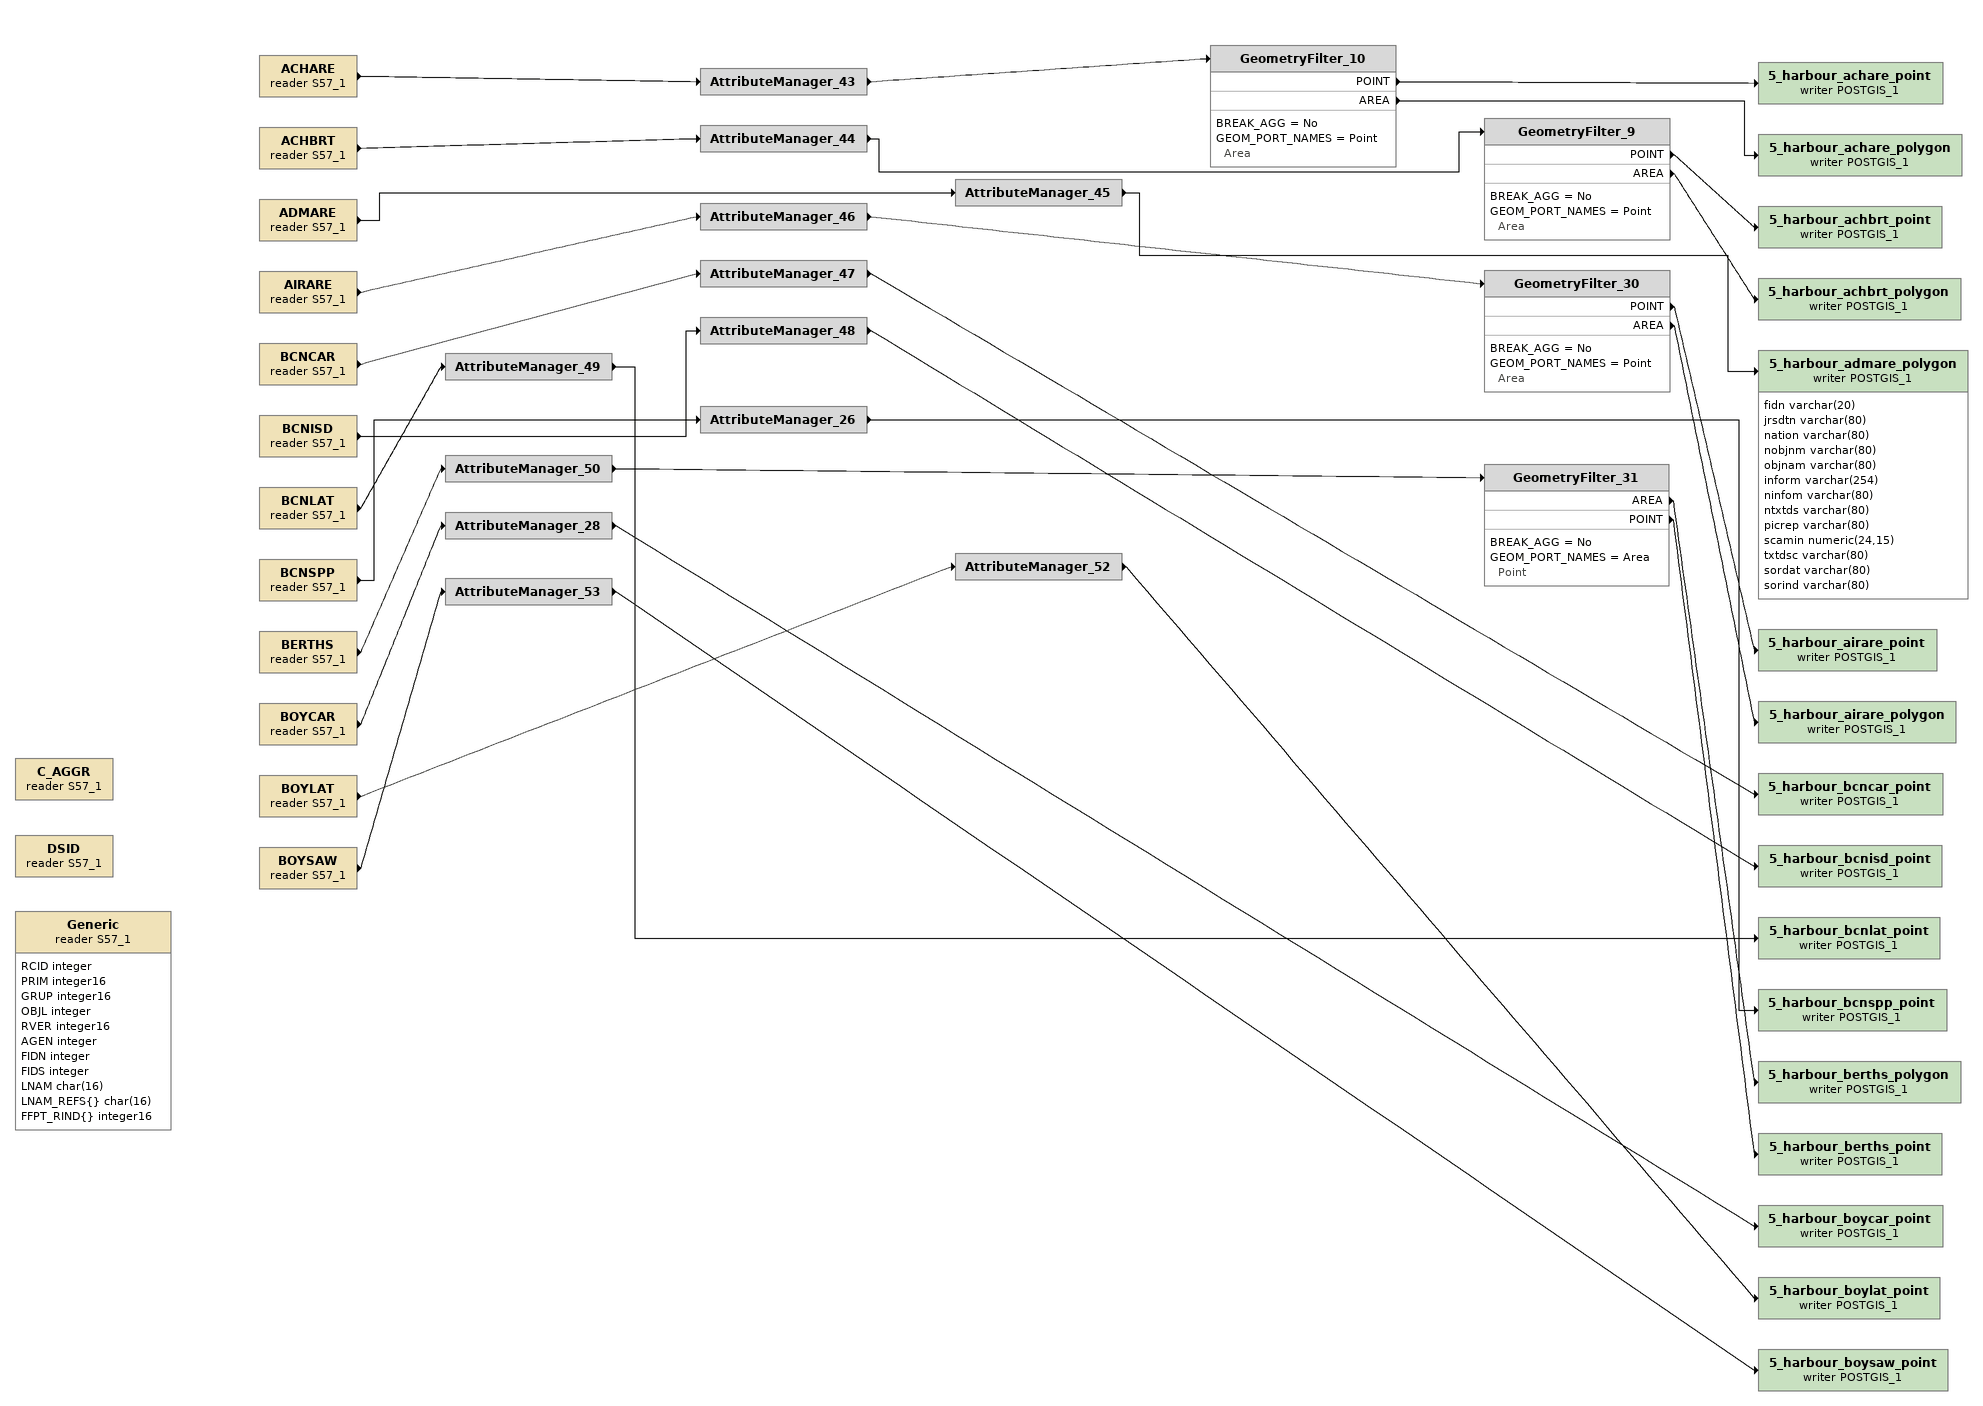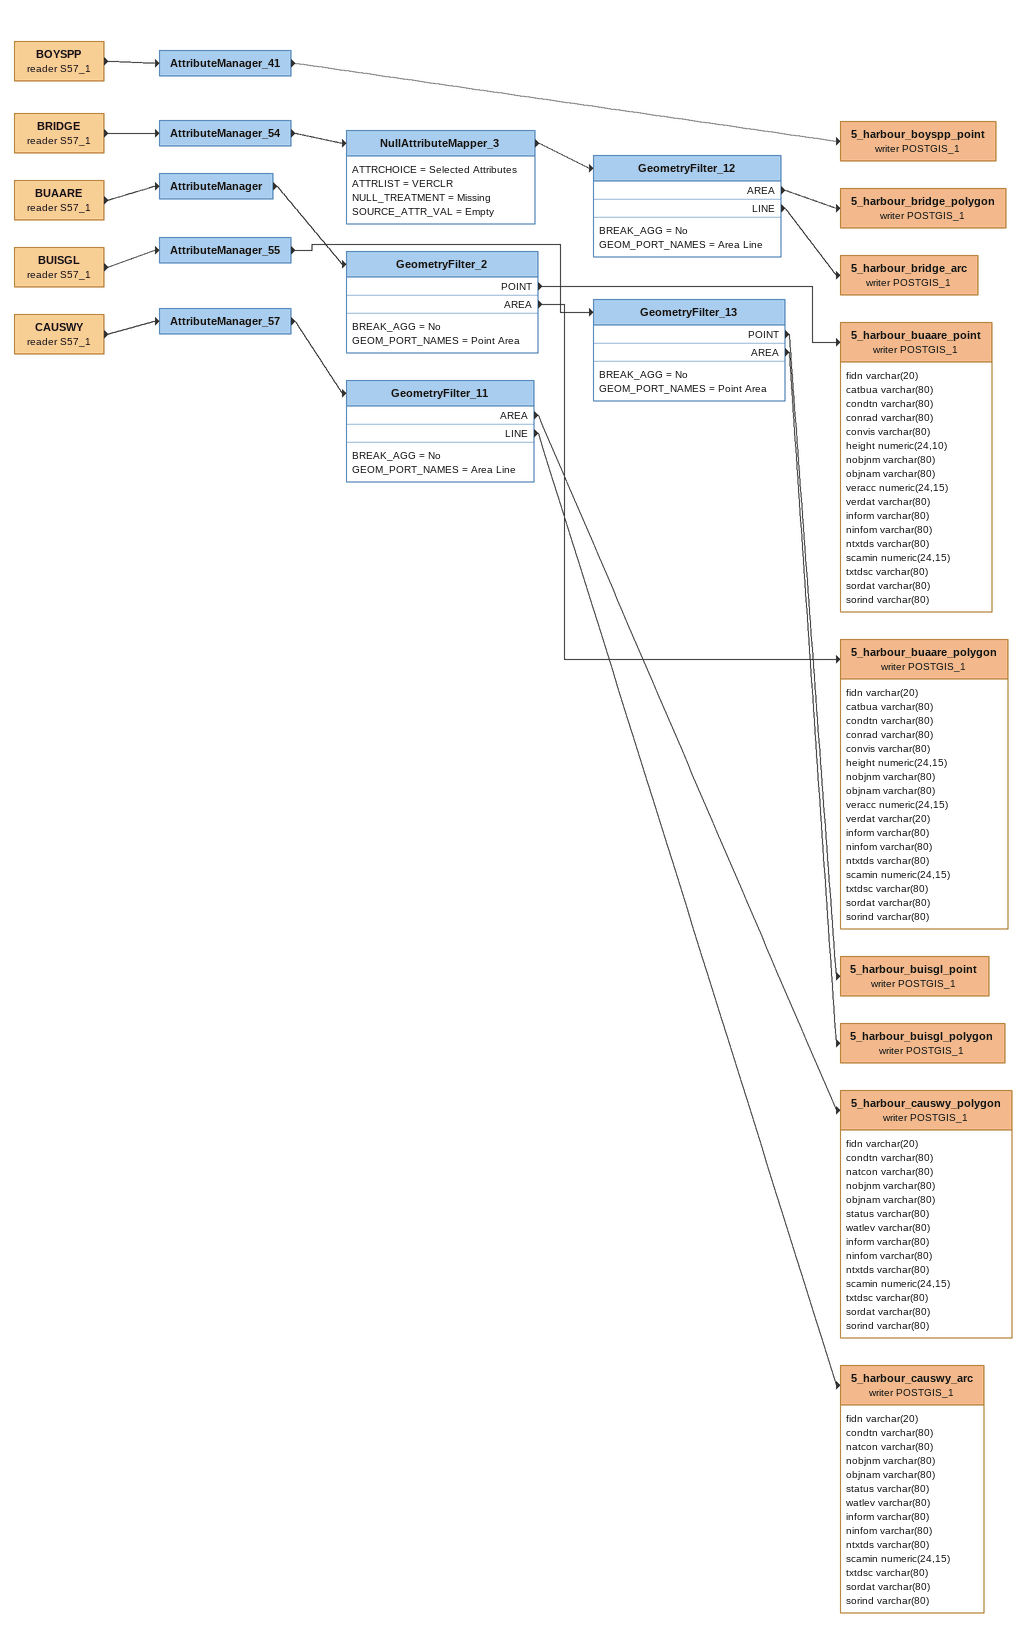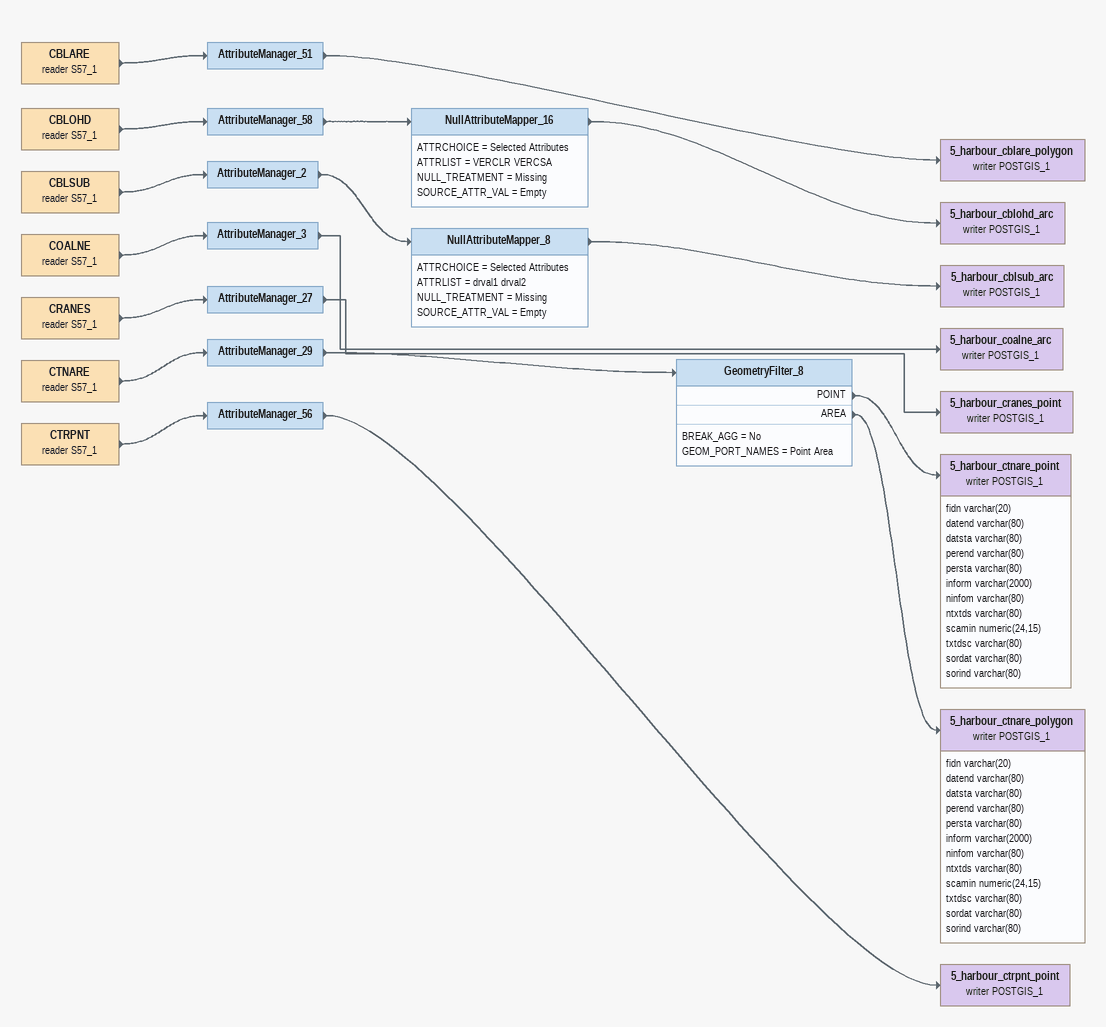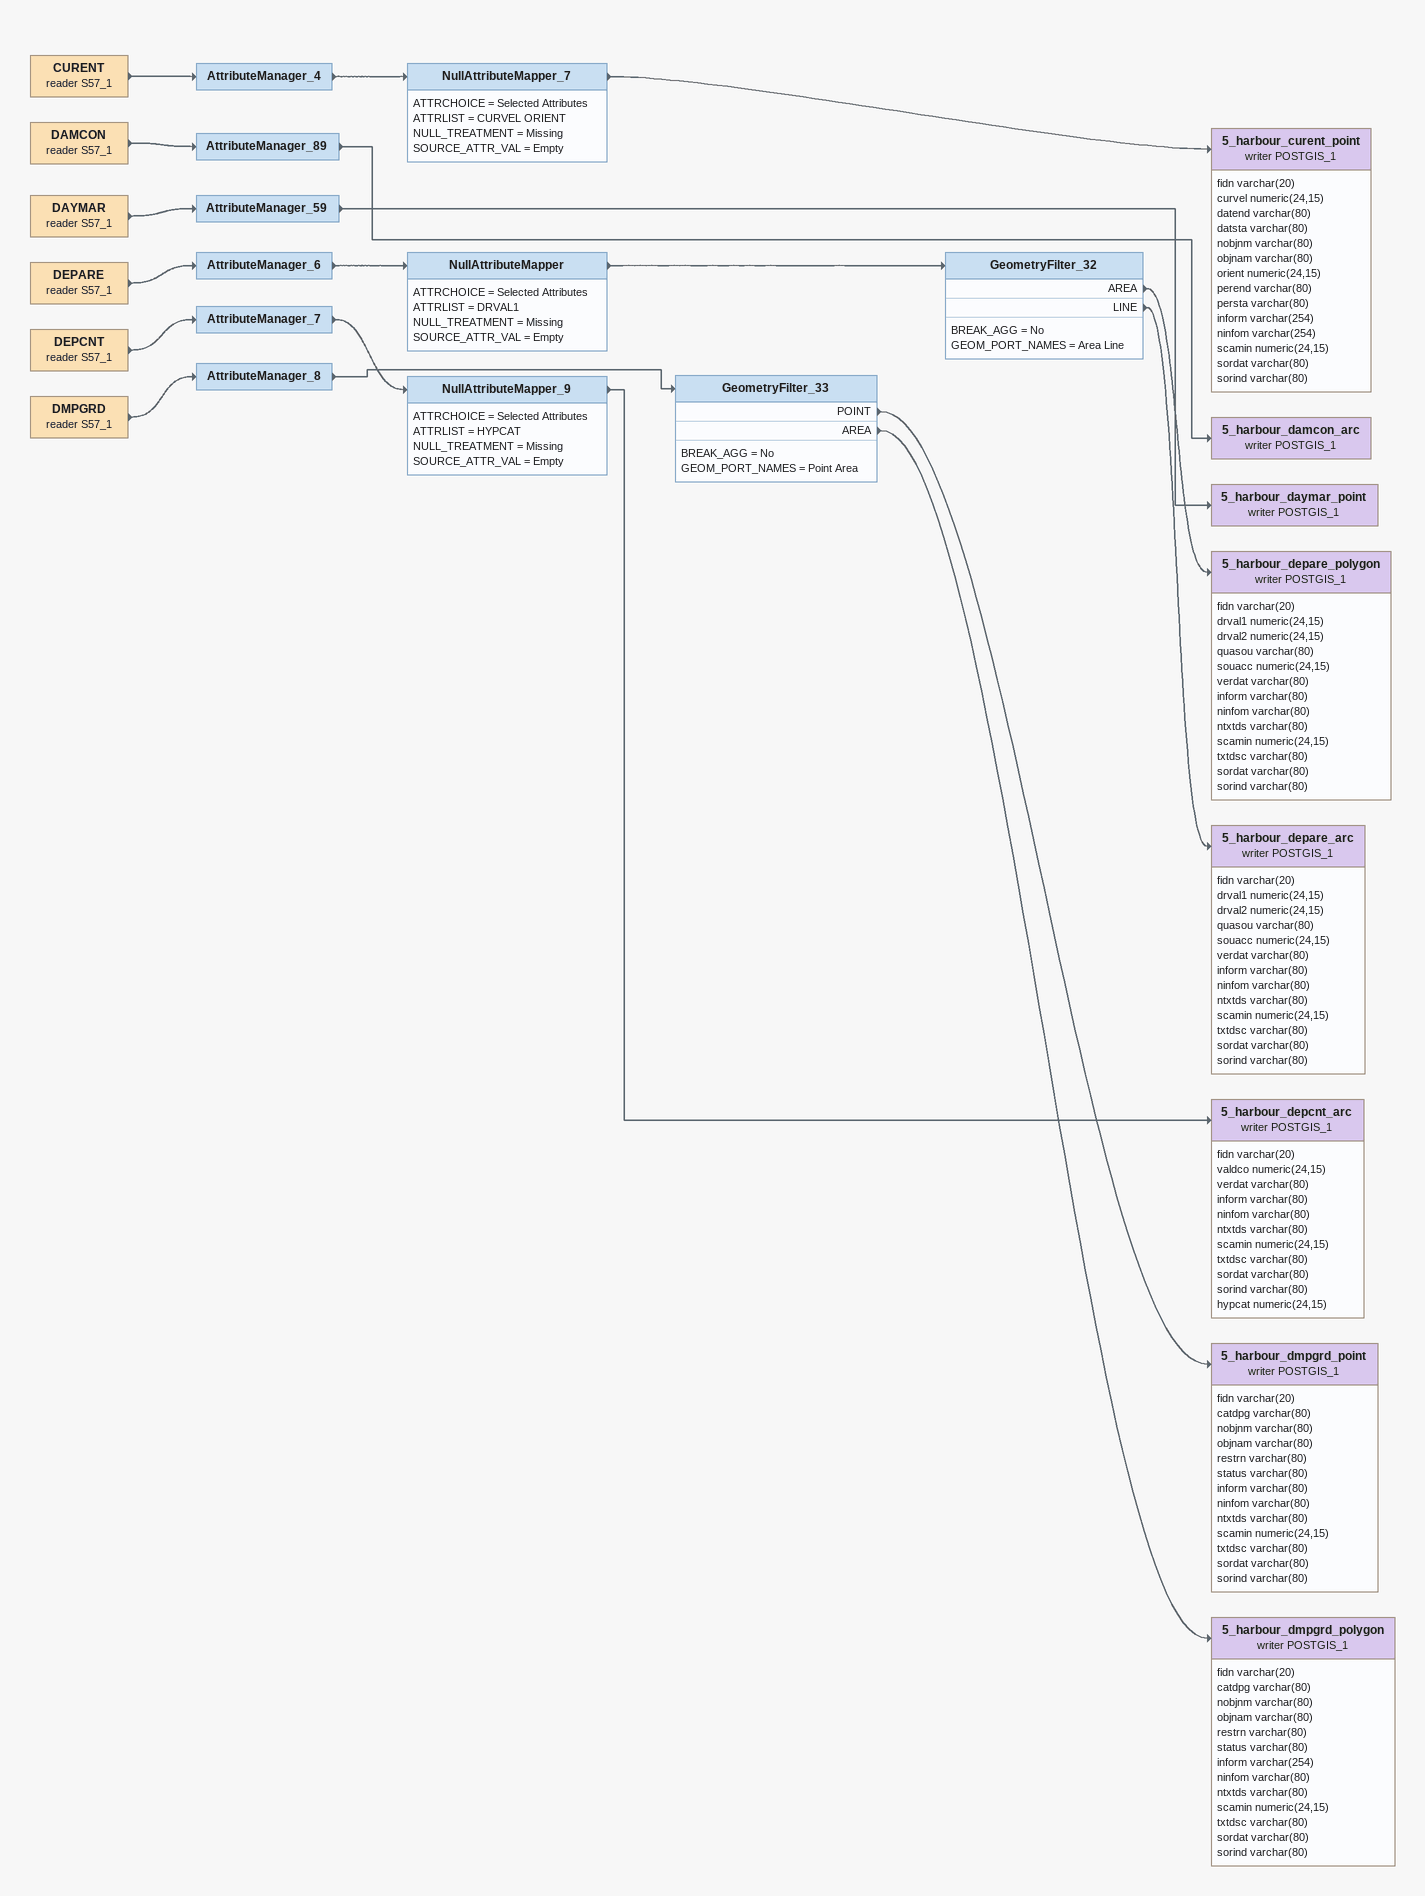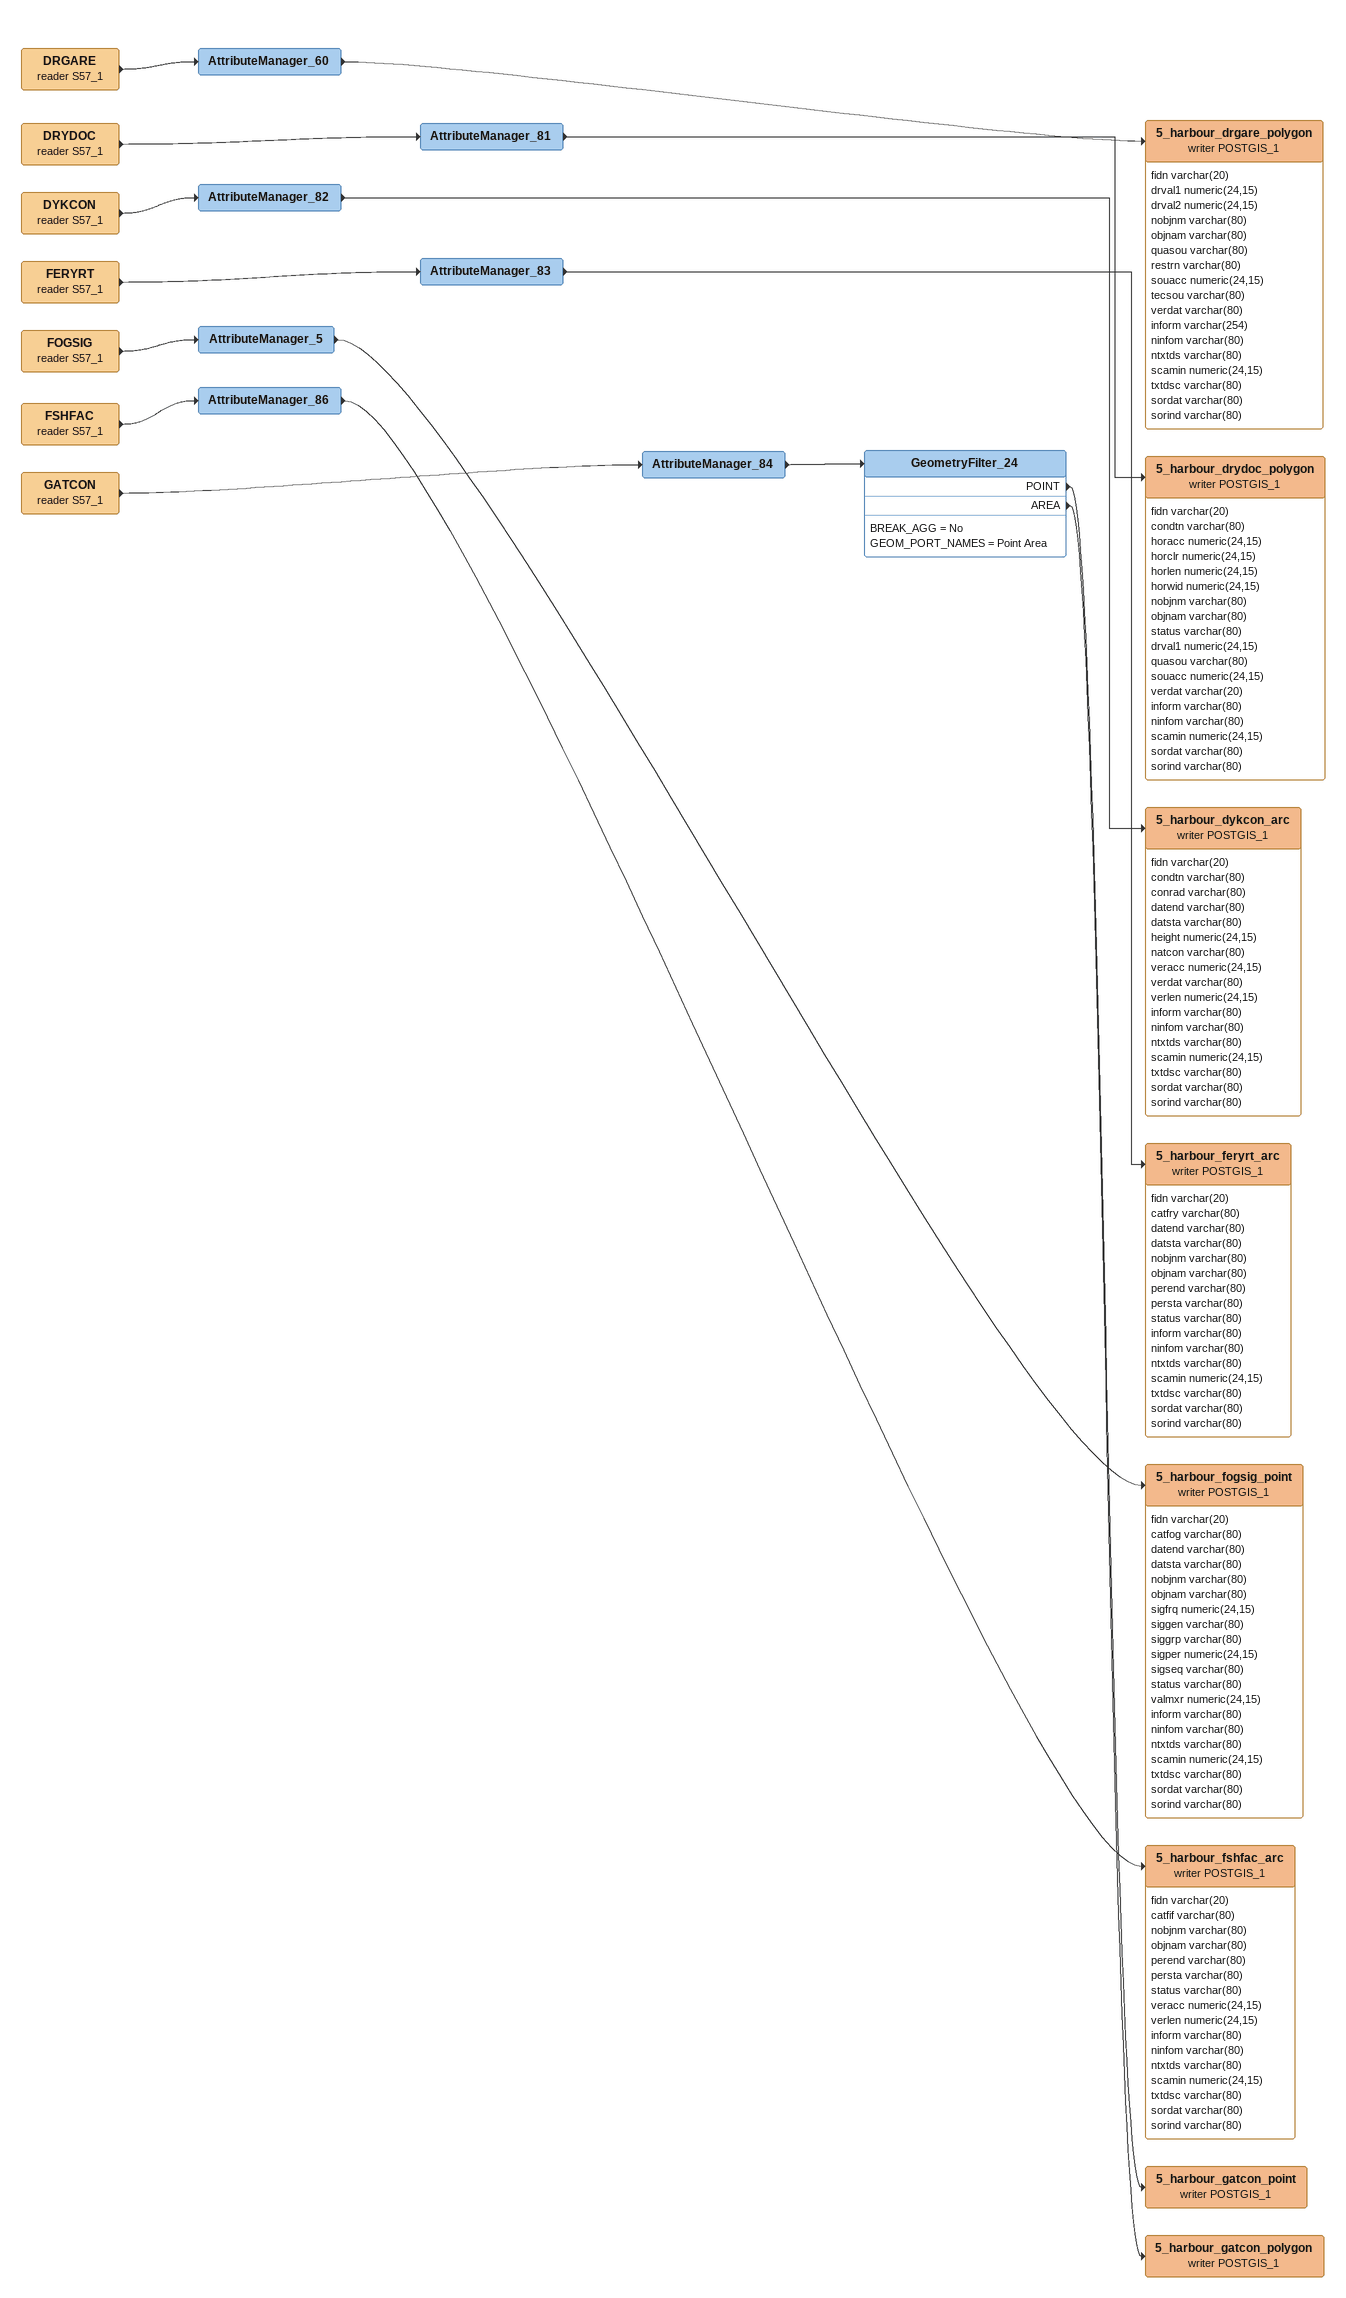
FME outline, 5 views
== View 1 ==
DSID (reader S57_1)
C_AGGR (reader S57_1)
Generic (reader S57_1)
    attributes: RCID integer, PRIM integer16, GRUP integer16, OBJL integer, RVER integer16, AGEN integer, FIDN integer, FIDS integer, LNAM char(16), LNAM_REFS{} char(16), FFPT_RIND{} integer16
ACHARE (reader S57_1)
    -> AttributeManager_43
AttributeManager_43
    -> GeometryFilter_10
GeometryFilter_10
    BREAK_AGG = No
    GEOM_PORT_NAMES = Point Area
    POINT -> 5_harbour_achare_point (writer POSTGIS_1)
    AREA -> 5_harbour_achare_polygon (writer POSTGIS_1)
5_harbour_achare_point (writer POSTGIS_1)
5_harbour_achare_polygon (writer POSTGIS_1)
ACHBRT (reader S57_1)
    -> AttributeManager_44
AttributeManager_44
    -> GeometryFilter_9
GeometryFilter_9
    BREAK_AGG = No
    GEOM_PORT_NAMES = Point Area
    POINT -> 5_harbour_achbrt_point (writer POSTGIS_1)
    AREA -> 5_harbour_achbrt_polygon (writer POSTGIS_1)
5_harbour_achbrt_point (writer POSTGIS_1)
5_harbour_achbrt_polygon (writer POSTGIS_1)
ADMARE (reader S57_1)
    -> AttributeManager_45
AttributeManager_45
    -> 5_harbour_admare_polygon (writer POSTGIS_1)
5_harbour_admare_polygon (writer POSTGIS_1)
    attributes: fidn varchar(20), jrsdtn varchar(80), nation varchar(80), nobjnm varchar(80), objnam varchar(80), inform varchar(254), ninfom varchar(80), ntxtds varchar(80), picrep varchar(80), scamin numeric(24,15), txtdsc varchar(80), sordat varchar(80), sorind varchar(80)
AIRARE (reader S57_1)
    -> AttributeManager_46
AttributeManager_46
    -> GeometryFilter_30
GeometryFilter_30
    BREAK_AGG = No
    GEOM_PORT_NAMES = Point Area
    POINT -> 5_harbour_airare_point (writer POSTGIS_1)
    AREA -> 5_harbour_airare_polygon (writer POSTGIS_1)
5_harbour_airare_point (writer POSTGIS_1)
5_harbour_airare_polygon (writer POSTGIS_1)
BCNCAR (reader S57_1)
    -> AttributeManager_47
AttributeManager_47
    -> 5_harbour_bcncar_point (writer POSTGIS_1)
5_harbour_bcncar_point (writer POSTGIS_1)
BCNISD (reader S57_1)
    -> AttributeManager_48
AttributeManager_48
    -> 5_harbour_bcnisd_point (writer POSTGIS_1)
5_harbour_bcnisd_point (writer POSTGIS_1)
BCNLAT (reader S57_1)
    -> AttributeManager_49
AttributeManager_49
    -> 5_harbour_bcnlat_point (writer POSTGIS_1)
5_harbour_bcnlat_point (writer POSTGIS_1)
BCNSPP (reader S57_1)
    -> AttributeManager_26
AttributeManager_26
    -> 5_harbour_bcnspp_point (writer POSTGIS_1)
5_harbour_bcnspp_point (writer POSTGIS_1)
BERTHS (reader S57_1)
    -> AttributeManager_50
AttributeManager_50
    -> GeometryFilter_31
GeometryFilter_31
    BREAK_AGG = No
    GEOM_PORT_NAMES = Area Point
    AREA -> 5_harbour_berths_polygon (writer POSTGIS_1)
    POINT -> 5_harbour_berths_point (writer POSTGIS_1)
5_harbour_berths_polygon (writer POSTGIS_1)
5_harbour_berths_point (writer POSTGIS_1)
BOYCAR (reader S57_1)
    -> AttributeManager_28
AttributeManager_28
    -> 5_harbour_boycar_point (writer POSTGIS_1)
5_harbour_boycar_point (writer POSTGIS_1)
BOYLAT (reader S57_1)
    -> AttributeManager_52
AttributeManager_52
    -> 5_harbour_boylat_point (writer POSTGIS_1)
5_harbour_boylat_point (writer POSTGIS_1)
BOYSAW (reader S57_1)
    -> AttributeManager_53
AttributeManager_53
    -> 5_harbour_boysaw_point (writer POSTGIS_1)
5_harbour_boysaw_point (writer POSTGIS_1)

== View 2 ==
BOYSPP (reader S57_1)
    -> AttributeManager_41
AttributeManager_41
    -> 5_harbour_boyspp_point (writer POSTGIS_1)
5_harbour_boyspp_point (writer POSTGIS_1)
BRIDGE (reader S57_1)
    -> AttributeManager_54
AttributeManager_54
    -> NullAttributeMapper_3
NullAttributeMapper_3
    ATTRCHOICE = Selected Attributes
    ATTRLIST = VERCLR
    NULL_TREATMENT = Missing
    SOURCE_ATTR_VAL = Empty
    -> GeometryFilter_12
GeometryFilter_12
    BREAK_AGG = No
    GEOM_PORT_NAMES = Area Line
    AREA -> 5_harbour_bridge_polygon (writer POSTGIS_1)
    LINE -> 5_harbour_bridge_arc (writer POSTGIS_1)
5_harbour_bridge_polygon (writer POSTGIS_1)
5_harbour_bridge_arc (writer POSTGIS_1)
BUAARE (reader S57_1)
    -> AttributeManager
AttributeManager
    -> GeometryFilter_2
GeometryFilter_2
    BREAK_AGG = No
    GEOM_PORT_NAMES = Point Area
    POINT -> 5_harbour_buaare_point (writer POSTGIS_1)
    AREA -> 5_harbour_buaare_polygon (writer POSTGIS_1)
5_harbour_buaare_point (writer POSTGIS_1)
    attributes: fidn varchar(20), catbua varchar(80), condtn varchar(80), conrad varchar(80), convis varchar(80), height numeric(24,10), nobjnm varchar(80), objnam varchar(80), veracc numeric(24,15), verdat varchar(80), inform varchar(80), ninfom varchar(80), ntxtds varchar(80), scamin numeric(24,15), txtdsc varchar(80), sordat varchar(80), sorind varchar(80)
5_harbour_buaare_polygon (writer POSTGIS_1)
    attributes: fidn varchar(20), catbua varchar(80), condtn varchar(80), conrad varchar(80), convis varchar(80), height numeric(24,15), nobjnm varchar(80), objnam varchar(80), veracc numeric(24,15), verdat varchar(20), inform varchar(80), ninfom varchar(80), ntxtds varchar(80), scamin numeric(24,15), txtdsc varchar(80), sordat varchar(80), sorind varchar(80)
BUISGL (reader S57_1)
    -> AttributeManager_55
AttributeManager_55
    -> GeometryFilter_13
GeometryFilter_13
    BREAK_AGG = No
    GEOM_PORT_NAMES = Point Area
    POINT -> 5_harbour_buisgl_point (writer POSTGIS_1)
    AREA -> 5_harbour_buisgl_polygon (writer POSTGIS_1)
5_harbour_buisgl_point (writer POSTGIS_1)
5_harbour_buisgl_polygon (writer POSTGIS_1)
CAUSWY (reader S57_1)
    -> AttributeManager_57
AttributeManager_57
    -> GeometryFilter_11
GeometryFilter_11
    BREAK_AGG = No
    GEOM_PORT_NAMES = Area Line
    AREA -> 5_harbour_causwy_polygon (writer POSTGIS_1)
    LINE -> 5_harbour_causwy_arc (writer POSTGIS_1)
5_harbour_causwy_polygon (writer POSTGIS_1)
    attributes: fidn varchar(20), condtn varchar(80), natcon varchar(80), nobjnm varchar(80), objnam varchar(80), status varchar(80), watlev varchar(80), inform varchar(80), ninfom varchar(80), ntxtds varchar(80), scamin numeric(24,15), txtdsc varchar(80), sordat varchar(80), sorind varchar(80)
5_harbour_causwy_arc (writer POSTGIS_1)
    attributes: fidn varchar(20), condtn varchar(80), natcon varchar(80), nobjnm varchar(80), objnam varchar(80), status varchar(80), watlev varchar(80), inform varchar(80), ninfom varchar(80), ntxtds varchar(80), scamin numeric(24,15), txtdsc varchar(80), sordat varchar(80), sorind varchar(80)

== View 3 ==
CBLARE (reader S57_1)
    -> AttributeManager_51
AttributeManager_51
    -> 5_harbour_cblare_polygon (writer POSTGIS_1)
5_harbour_cblare_polygon (writer POSTGIS_1)
CBLOHD (reader S57_1)
    -> AttributeManager_58
AttributeManager_58
    -> NullAttributeMapper_16
NullAttributeMapper_16
    ATTRCHOICE = Selected Attributes
    ATTRLIST = VERCLR VERCSA
    NULL_TREATMENT = Missing
    SOURCE_ATTR_VAL = Empty
    -> 5_harbour_cblohd_arc (writer POSTGIS_1)
5_harbour_cblohd_arc (writer POSTGIS_1)
CBLSUB (reader S57_1)
    -> AttributeManager_2
AttributeManager_2
    -> NullAttributeMapper_8
NullAttributeMapper_8
    ATTRCHOICE = Selected Attributes
    ATTRLIST = drval1 drval2
    NULL_TREATMENT = Missing
    SOURCE_ATTR_VAL = Empty
    -> 5_harbour_cblsub_arc (writer POSTGIS_1)
5_harbour_cblsub_arc (writer POSTGIS_1)
COALNE (reader S57_1)
    -> AttributeManager_3
AttributeManager_3
    -> 5_harbour_coalne_arc (writer POSTGIS_1)
5_harbour_coalne_arc (writer POSTGIS_1)
CRANES (reader S57_1)
    -> AttributeManager_27
AttributeManager_27
    -> 5_harbour_cranes_point (writer POSTGIS_1)
5_harbour_cranes_point (writer POSTGIS_1)
CTNARE (reader S57_1)
    -> AttributeManager_29
AttributeManager_29
    -> GeometryFilter_8
GeometryFilter_8
    BREAK_AGG = No
    GEOM_PORT_NAMES = Point Area
    POINT -> 5_harbour_ctnare_point (writer POSTGIS_1)
    AREA -> 5_harbour_ctnare_polygon (writer POSTGIS_1)
5_harbour_ctnare_point (writer POSTGIS_1)
    attributes: fidn varchar(20), datend varchar(80), datsta varchar(80), perend varchar(80), persta varchar(80), inform varchar(2000), ninfom varchar(80), ntxtds varchar(80), scamin numeric(24,15), txtdsc varchar(80), sordat varchar(80), sorind varchar(80)
5_harbour_ctnare_polygon (writer POSTGIS_1)
    attributes: fidn varchar(20), datend varchar(80), datsta varchar(80), perend varchar(80), persta varchar(80), inform varchar(2000), ninfom varchar(80), ntxtds varchar(80), scamin numeric(24,15), txtdsc varchar(80), sordat varchar(80), sorind varchar(80)
CTRPNT (reader S57_1)
    -> AttributeManager_56
AttributeManager_56
    -> 5_harbour_ctrpnt_point (writer POSTGIS_1)
5_harbour_ctrpnt_point (writer POSTGIS_1)

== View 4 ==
CURENT (reader S57_1)
    -> AttributeManager_4
AttributeManager_4
    -> NullAttributeMapper_7
NullAttributeMapper_7
    ATTRCHOICE = Selected Attributes
    ATTRLIST = CURVEL ORIENT
    NULL_TREATMENT = Missing
    SOURCE_ATTR_VAL = Empty
    -> 5_harbour_curent_point (writer POSTGIS_1)
5_harbour_curent_point (writer POSTGIS_1)
    attributes: fidn varchar(20), curvel numeric(24,15), datend varchar(80), datsta varchar(80), nobjnm varchar(80), objnam varchar(80), orient numeric(24,15), perend varchar(80), persta varchar(80), inform varchar(254), ninfom varchar(254), scamin numeric(24,15), sordat varchar(80), sorind varchar(80)
DAMCON (reader S57_1)
    -> AttributeManager_89
AttributeManager_89
    -> 5_harbour_damcon_arc (writer POSTGIS_1)
5_harbour_damcon_arc (writer POSTGIS_1)
DAYMAR (reader S57_1)
    -> AttributeManager_59
AttributeManager_59
    -> 5_harbour_daymar_point (writer POSTGIS_1)
5_harbour_daymar_point (writer POSTGIS_1)
DEPARE (reader S57_1)
    -> AttributeManager_6
AttributeManager_6
    -> NullAttributeMapper
NullAttributeMapper
    ATTRCHOICE = Selected Attributes
    ATTRLIST = DRVAL1
    NULL_TREATMENT = Missing
    SOURCE_ATTR_VAL = Empty
    -> GeometryFilter_32
GeometryFilter_32
    BREAK_AGG = No
    GEOM_PORT_NAMES = Area Line
    AREA -> 5_harbour_depare_polygon (writer POSTGIS_1)
    LINE -> 5_harbour_depare_arc (writer POSTGIS_1)
5_harbour_depare_polygon (writer POSTGIS_1)
    attributes: fidn varchar(20), drval1 numeric(24,15), drval2 numeric(24,15), quasou varchar(80), souacc numeric(24,15), verdat varchar(80), inform varchar(80), ninfom varchar(80), ntxtds varchar(80), scamin numeric(24,15), txtdsc varchar(80), sordat varchar(80), sorind varchar(80)
5_harbour_depare_arc (writer POSTGIS_1)
    attributes: fidn varchar(20), drval1 numeric(24,15), drval2 numeric(24,15), quasou varchar(80), souacc numeric(24,15), verdat varchar(80), inform varchar(80), ninfom varchar(80), ntxtds varchar(80), scamin numeric(24,15), txtdsc varchar(80), sordat varchar(80), sorind varchar(80)
DEPCNT (reader S57_1)
    -> AttributeManager_7
AttributeManager_7
    -> NullAttributeMapper_9
NullAttributeMapper_9
    ATTRCHOICE = Selected Attributes
    ATTRLIST = HYPCAT
    NULL_TREATMENT = Missing
    SOURCE_ATTR_VAL = Empty
    -> 5_harbour_depcnt_arc (writer POSTGIS_1)
5_harbour_depcnt_arc (writer POSTGIS_1)
    attributes: fidn varchar(20), valdco numeric(24,15), verdat varchar(80), inform varchar(80), ninfom varchar(80), ntxtds varchar(80), scamin numeric(24,15), txtdsc varchar(80), sordat varchar(80), sorind varchar(80), hypcat numeric(24,15)
DMPGRD (reader S57_1)
    -> AttributeManager_8
AttributeManager_8
    -> GeometryFilter_33
GeometryFilter_33
    BREAK_AGG = No
    GEOM_PORT_NAMES = Point Area
    POINT -> 5_harbour_dmpgrd_point (writer POSTGIS_1)
    AREA -> 5_harbour_dmpgrd_polygon (writer POSTGIS_1)
5_harbour_dmpgrd_point (writer POSTGIS_1)
    attributes: fidn varchar(20), catdpg varchar(80), nobjnm varchar(80), objnam varchar(80), restrn varchar(80), status varchar(80), inform varchar(80), ninfom varchar(80), ntxtds varchar(80), scamin numeric(24,15), txtdsc varchar(80), sordat varchar(80), sorind varchar(80)
5_harbour_dmpgrd_polygon (writer POSTGIS_1)
    attributes: fidn varchar(20), catdpg varchar(80), nobjnm varchar(80), objnam varchar(80), restrn varchar(80), status varchar(80), inform varchar(254), ninfom varchar(80), ntxtds varchar(80), scamin numeric(24,15), txtdsc varchar(80), sordat varchar(80), sorind varchar(80)

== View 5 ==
DRGARE (reader S57_1)
    -> AttributeManager_60
AttributeManager_60
    -> 5_harbour_drgare_polygon (writer POSTGIS_1)
5_harbour_drgare_polygon (writer POSTGIS_1)
    attributes: fidn varchar(20), drval1 numeric(24,15), drval2 numeric(24,15), nobjnm varchar(80), objnam varchar(80), quasou varchar(80), restrn varchar(80), souacc numeric(24,15), tecsou varchar(80), verdat varchar(80), inform varchar(254), ninfom varchar(80), ntxtds varchar(80), scamin numeric(24,15), txtdsc varchar(80), sordat varchar(80), sorind varchar(80)
DRYDOC (reader S57_1)
    -> AttributeManager_81
AttributeManager_81
    -> 5_harbour_drydoc_polygon (writer POSTGIS_1)
5_harbour_drydoc_polygon (writer POSTGIS_1)
    attributes: fidn varchar(20), condtn varchar(80), horacc numeric(24,15), horclr numeric(24,15), horlen numeric(24,15), horwid numeric(24,15), nobjnm varchar(80), objnam varchar(80), status varchar(80), drval1 numeric(24,15), quasou varchar(80), souacc numeric(24,15), verdat varchar(20), inform varchar(80), ninfom varchar(80), scamin numeric(24,15), sordat varchar(80), sorind varchar(80)
DYKCON (reader S57_1)
    -> AttributeManager_82
AttributeManager_82
    -> 5_harbour_dykcon_arc (writer POSTGIS_1)
5_harbour_dykcon_arc (writer POSTGIS_1)
    attributes: fidn varchar(20), condtn varchar(80), conrad varchar(80), datend varchar(80), datsta varchar(80), height numeric(24,15), natcon varchar(80), veracc numeric(24,15), verdat varchar(80), verlen numeric(24,15), inform varchar(80), ninfom varchar(80), ntxtds varchar(80), scamin numeric(24,15), txtdsc varchar(80), sordat varchar(80), sorind varchar(80)
FERYRT (reader S57_1)
    -> AttributeManager_83
AttributeManager_83
    -> 5_harbour_feryrt_arc (writer POSTGIS_1)
5_harbour_feryrt_arc (writer POSTGIS_1)
    attributes: fidn varchar(20), catfry varchar(80), datend varchar(80), datsta varchar(80), nobjnm varchar(80), objnam varchar(80), perend varchar(80), persta varchar(80), status varchar(80), inform varchar(80), ninfom varchar(80), ntxtds varchar(80), scamin numeric(24,15), txtdsc varchar(80), sordat varchar(80), sorind varchar(80)
FOGSIG (reader S57_1)
    -> AttributeManager_5
AttributeManager_5
    -> 5_harbour_fogsig_point (writer POSTGIS_1)
5_harbour_fogsig_point (writer POSTGIS_1)
    attributes: fidn varchar(20), catfog varchar(80), datend varchar(80), datsta varchar(80), nobjnm varchar(80), objnam varchar(80), sigfrq numeric(24,15), siggen varchar(80), siggrp varchar(80), sigper numeric(24,15), sigseq varchar(80), status varchar(80), valmxr numeric(24,15), inform varchar(80), ninfom varchar(80), ntxtds varchar(80), scamin numeric(24,15), txtdsc varchar(80), sordat varchar(80), sorind varchar(80)
FSHFAC (reader S57_1)
    -> AttributeManager_86
AttributeManager_86
    -> 5_harbour_fshfac_arc (writer POSTGIS_1)
5_harbour_fshfac_arc (writer POSTGIS_1)
    attributes: fidn varchar(20), catfif varchar(80), nobjnm varchar(80), objnam varchar(80), perend varchar(80), persta varchar(80), status varchar(80), veracc numeric(24,15), verlen numeric(24,15), inform varchar(80), ninfom varchar(80), ntxtds varchar(80), scamin numeric(24,15), txtdsc varchar(80), sordat varchar(80), sorind varchar(80)
GATCON (reader S57_1)
    -> AttributeManager_84
AttributeManager_84
    -> GeometryFilter_24
GeometryFilter_24
    BREAK_AGG = No
    GEOM_PORT_NAMES = Point Area
    POINT -> 5_harbour_gatcon_point (writer POSTGIS_1)
    AREA -> 5_harbour_gatcon_polygon (writer POSTGIS_1)
5_harbour_gatcon_point (writer POSTGIS_1)
5_harbour_gatcon_polygon (writer POSTGIS_1)
